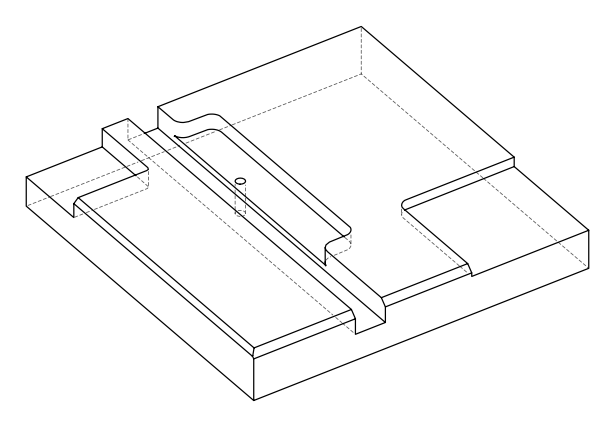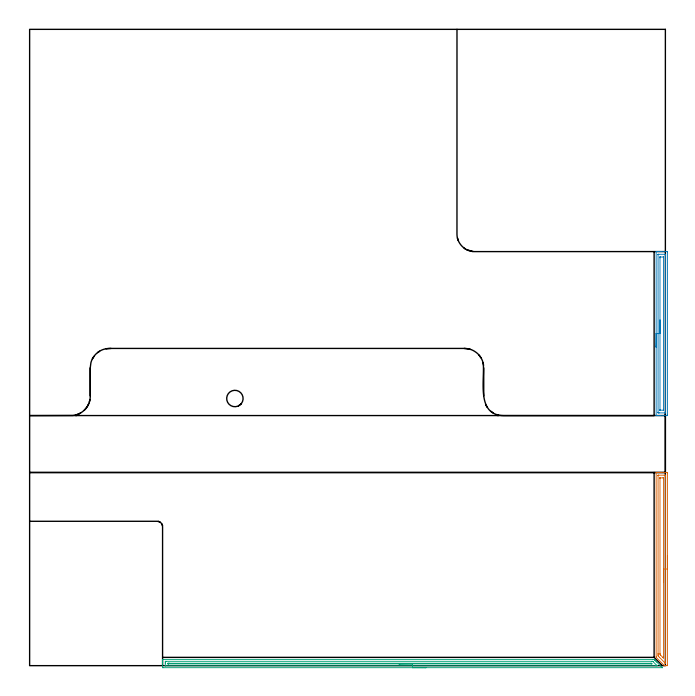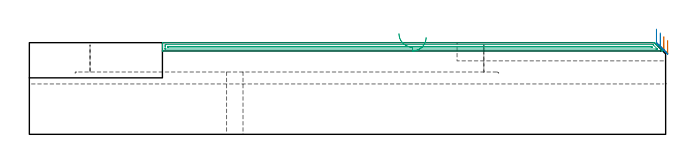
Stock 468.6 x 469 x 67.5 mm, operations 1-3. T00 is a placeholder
(PLAN: 10 operations, 7 tool changes, 152.1 min)
(1 AREA_MILL | FG_CHAMFER_SURFACE | UGT0205_001 | 3.6 min | 5081 mm3)
(2 AREA_MILL_1 | FG_CHAMFER_SURFACE_1 | UGT0205_001 | 3.13 min | 4510 mm3)
(3 AREA_MILL_2 | FG_CHAMFER_SURFACE_2 | UGT0205_001 | 8.93 min | 6845 mm3)
(4 MILL_CORNER_NOTCH_RECTANGULAR | CORNER_NOTCH_RECTANGULAR | NXT0201_008 | Follow Part, ap 1.5, ae 75% | 101.59 min | 269923 mm3)
(5 MILL_CORNER_NOTCH_RECTANGULAR_1 | CORNER_NOTCH_RECTANGULAR_1 | UGT0201_094 | Follow Part, ap 5, ae 75% | 12.32 min | 336500 mm3)
(6 MILL_OPEN_POCKET | POCKET_OPEN | UGT0201_109 | Follow Part, ap 6.35, ae 75% | 17.58 min | 733927 mm3)
(7 MILL_RECTANGULAR_SLOT | SLOT_RECTANGULAR | UGT0201_019 | Follow Part, ap 10, ae 75% | 4.46 min | 172977 mm3)
(8 SPOT_DRILL | STEP1HOLE | NXT0321_9005460120000 | 0.03 min | 28 mm3)
(9 DRILL_THROUGH_HOLE_INTO_CENTER | STEP1HOLE | NXT0301_049 | 0.21 min | 2155 mm3)
(10 DRILL_TO_ENLARGE_THROUGH_HOLE | STEP1HOLE | NXT0301_092 | 0.21 min | 3149 mm3)
(TOOL UGT0205_001 | Chamfer Mill 20 x 3 x 45 deg. | D20 FL50 Z2)
(TOOL NXT0201_008 | ENDMILL 6mm [2P460-0600-NA 1630] | D6 FL26 Z6)
(TOOL UGT0201_094 | End mill 20 mm | D20 FL38 Z4)
(TOOL UGT0201_109 | End Mill 25.4 mm | D25.4 FL25 Z2)
(TOOL UGT0201_019 | End mill 40 mm | D40 FL63 Z6)
(TOOL NXT0321_9005460120000 | NC Spot Drill, 142deg, 12mm, Carbide, Uncoated | D12 PA142 FL30 Z2)
(TOOL NXT0301_049 | Carbide Drill 7.8mm [860.1-0780-039A1-MM 2214] | D7.8 PA140 FL53 Z2)
(TOOL NXT0301_092 | Carbide Drill 12.1mm [860.1-1210-061A1-MM 2214] | D12.1 PA140 FL77 Z2)
(OP 1 AREA_MILL)
G17 G21 G94 G90
T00 M6
G54
G17 G0 G90 X470.1 Y81.2 S1061 M3
G43 Z77.5 H0
Z69.2
G94 G1 Y81.162 Z68.328 F250.
Y81.048 Z67.464
Y80.859 Z66.612
Y80.597 Z65.78
Y80.263 Z64.974
Y79.86 Z64.2
Y79.392 Z63.464
Y78.86 Z62.772
Y78.271 Z62.129
Y77.628 Z61.54
Y76.936 Z61.009
Y76.2 Z60.54
Y75.426 Z60.137
Y74.62 Z59.803
Y73.788 Z59.541
Y72.937 Z59.352
Y72.072 Z59.238
Y71.2 Z59.2
Y0.326
X470.097 Y0.172 Z59.203
X470.091 Y0.002 Z59.205
X469.858 Y0. Z59.439
X469.514 Z59.781
X468.826 Z60.473
X468.42 Z60.88
X467.903 Y0.001 Z61.389
X467.894 Y0.002 Z61.398
X467.732 Y0.168 Z61.568
X461.92 Y5.98 Z67.379
X461.805 Y6.094 Z67.491
X461.8 Y6.873 Z67.5
Y142.228
X461.803 Y142.39 Z67.488
X461.852 Y142.393 Z67.44
X462.252 Y142.4 Z67.047
X462.589 Z66.711
X463.277 Z66.018
X464.512 Z64.785
X465.059 Z64.236
X465.676 Z63.619
X469.514 Z59.783
X469.79 Y142.398 Z59.507
X470.092 Y142.39 Z59.206
X470.099 Y142.088 Z59.199
X470.1 Y71.2 Z59.2
X468.686 Z60.614
X468.685 Y2.344 Z60.615
X468.684 Y2.281 Z60.616
X468.679 Y2.156 Z60.621
X468.667 Y2.01 Z60.633
X468.623 Y2.007 Z60.677
X468.488 Y2.005 Z60.812
X468.381 Y2.009 Z60.919
X468.35 Y2.012 Z60.95
X468.328 Y2.029 Z60.972
X468.285 Y2.069 Z61.015
X467.944 Y2.406 Z61.356
X467.732 Y2.618 Z61.568
X464.37 Y5.98 Z64.93
X464.168 Y6.182 Z65.132
X463.481 Y6.873 Z65.819
X463.277 Y7.085 Z66.023
X463.221 Y7.767 Z66.079
X463.218 Y7.826 Z66.082
X463.214 Y8.66 Z66.086
Y8.723
X463.215 Y140.056 Z66.085
X463.216 Y140.119 Z66.084
X463.221 Y140.244 Z66.079
X463.233 Y140.39 Z66.067
X463.277 Y140.392 Z66.023
X463.764 Y140.399 Z65.536
X467.732 Y140.4 Z61.568
X468.22 Y140.399 Z61.08
X468.623 Y140.392 Z60.677
X468.674 Y140.39 Z60.626
X468.681 Y140.182 Z60.619
X468.685 Y140.057 Z60.615
Y139.994
X468.686 Y139.931 Z60.614
Y71.2
X467.272 Z62.028
X467.271 Y6.442 Z62.029
X467.268 Y5.98 Z62.032
X467.264 Y5.555 Z62.036
X466.841 Y5.959 Z62.459
X466.82 Y5.98 Z62.48
X465.033 Y7.767 Z64.267
X464.635 Y8.191 Z64.665
X464.631 Y8.66 Z64.669
X464.629 Y9.091 Z64.671
Y138.207
X464.63 Y138.315 Z64.67
X464.632 Y138.368 Z64.668
X464.634 Y138.387 Z64.666
X464.675 Y138.39 Z64.625
X464.868 Y138.399 Z64.432
X466.841 Y138.4 Z62.459
X467.033 Y138.398 Z62.267
X467.161 Y138.395 Z62.139
X467.258 Y138.39 Z62.042
X467.265 Y138.35 Z62.035
X467.267 Y138.207 Z62.033
X467.271 Y137.776 Z62.029
X467.272 Y71.2 Z62.028
Y70.328 Z62.067
Y69.464 Z62.18
Y68.612 Z62.369
Y67.78 Z62.632
Y66.974 Z62.965
Y66.2 Z63.368
Y65.464 Z63.837
Y64.772 Z64.368
Y64.129 Z64.957
Y63.54 Z65.601
Y63.009 Z66.293
Y62.54 Z67.028
Y62.137 Z67.802
Y61.803 Z68.608
Y61.541 Z69.44
Y61.352 Z70.292
Y61.238 Z71.157
Y61.2 Z72.028
G0 Z77.5
M5
M2
(OP 2 AREA_MILL_1)
G17 G21 G94 G90
T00 M6
G54
G17 G0 G90 X461.8 Y234.75 S1061 M3
G43 Z77.5 H0
G94 G1 Y234.788 Z76.628 F250.
Y234.902 Z75.764
Y235.091 Z74.912
Y235.353 Z74.08
Y235.687 Z73.274
Y236.09 Z72.5
Y236.558 Z71.764
Y237.09 Z71.072
Y237.679 Z70.429
Y238.322 Z69.84
Y239.014 Z69.308
Y239.75 Z68.84
Y240.524 Z68.437
Y241.33 Z68.103
Y242.162 Z67.841
Y243.014 Z67.652
Y243.878 Z67.538
Y244.75 Z67.5
Y305.033
X461.803 Y305.19 Z67.488
X461.85 Y305.193 Z67.441
X462.24 Y305.2 Z67.06
X462.608 Z66.692
X463.277 Z66.018
X464.502 Z64.795
X465.059 Z64.235
X465.672 Z63.624
X469.514 Z59.783
X469.795 Y305.198 Z59.502
X470.092 Y305.19 Z59.206
X470.099 Y304.892 Z59.199
X470.1 Y184.914 Z59.2
X470.097 Y184.605 Z59.202
X470.092 Y184.31 Z59.206
X469.793 Y184.3 Z59.505
X465.059 Z64.235
X464.502 Z64.795
X464.168 Z65.128
X463.611 Z65.685
X463.277 Z66.018
X462.24 Z67.06
X461.85 Y184.307 Z67.441
X461.803 Y184.31 Z67.488
X461.8 Y184.468 Z67.5
Y244.75
X463.214 Z66.086
Y302.925
X463.216 Y303.051 Z66.084
X463.218 Y303.134 Z66.082
X463.222 Y303.192 Z66.078
X463.228 Y303.193 Z66.072
X463.277 Y303.196 Z66.023
X463.769 Y303.2 Z65.531
X468.225 Y303.199 Z61.075
X468.623 Y303.192 Z60.677
X468.673 Y303.19 Z60.627
X468.681 Y302.988 Z60.619
X468.685 Y302.862 Z60.615
X468.686 Y302.8 Z60.614
Y302.737
X468.685 Y186.638 Z60.615
X468.684 Y186.575 Z60.616
X468.679 Y186.45 Z60.621
X468.667 Y186.31 Z60.633
X468.623 Y186.308 Z60.677
X468.13 Y186.301 Z61.17
X464.168 Y186.3 Z65.132
X463.675 Y186.301 Z65.625
X463.277 Y186.308 Z66.023
X463.227 Y186.31 Z66.073
X463.219 Y186.512 Z66.081
X463.215 Y186.638 Z66.085
Y186.7
X463.214 Y186.763 Z66.086
Y244.75
X464.628 Z64.672
X464.629 Y300.552 Z64.671
X464.63 Y301.014 Z64.67
X464.632 Y301.121 Z64.668
X464.635 Y301.173 Z64.665
X464.639 Y301.19 Z64.661
X464.687 Y301.193 Z64.613
X464.874 Y301.199 Z64.426
X467.027 Z62.273
X467.151 Y301.196 Z62.149
X467.249 Y301.19 Z62.051
X467.266 Y301.187 Z62.034
X467.268 Y301.181 Z62.032
X467.27 Y301.157 Z62.03
X467.271 Y301.014 Z62.029
Y188.948
X467.27 Y188.486 Z62.03
X467.268 Y188.379 Z62.032
X467.265 Y188.327 Z62.035
X467.261 Y188.31 Z62.039
X467.213 Y188.307 Z62.087
X467.026 Y188.301 Z62.274
X464.873 Z64.427
X464.749 Y188.304 Z64.551
X464.651 Y188.31 Z64.649
X464.634 Y188.313 Z64.666
X464.632 Y188.319 Z64.668
X464.63 Y188.343 Z64.67
X464.629 Y188.486 Z64.671
X464.628 Y244.75 Z64.672
Y245.622 Z64.71
Y246.486 Z64.823
Y247.338 Z65.012
Y248.17 Z65.275
Y248.976 Z65.608
Y249.75 Z66.011
Y250.486 Z66.48
Y251.178 Z67.011
Y251.821 Z67.6
Y252.41 Z68.244
Y252.942 Z68.936
Y253.41 Z69.672
Y253.813 Z70.445
Y254.147 Z71.251
Y254.409 Z72.083
Y254.598 Z72.935
Y254.712 Z73.8
Y254.75 Z74.672
G0 Z77.5
M5
M2
(OP 3 AREA_MILL_2)
G17 G21 G94 G90
T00 M6
G54
G17 G0 G90 X292.2 Y-1.5 S1061 M3
G43 Z77.5 H0
Z71.4
G94 G1 X292.162 Z70.528 F250.
X292.048 Z69.663
X291.859 Z68.812
X291.597 Z67.98
X291.263 Z67.174
X290.86 Z66.4
X290.391 Z65.664
X289.86 Z64.972
X289.271 Z64.329
X288.628 Z63.74
X287.936 Z63.208
X287.2 Z62.74
X286.426 Z62.337
X285.62 Z62.003
X284.788 Z61.741
X283.936 Z61.552
X283.072 Z61.438
X282.2 Z61.4
X98.618
X98.202 Y-1.496 Z61.402
X98.01 Y-1.492 Z61.405
X98. Y-1.086 Z61.81
Y1.55 Z64.444
Y2.092 Z64.989
Y2.429 Z65.325
Y2.971 Z65.867
Y3.308 Z66.202
Y4.283 Z67.183
X98.01 Y4.594 Z67.493
X98.171 Y4.6 Z67.5
X459.529
X460.302 Y4.595 Z67.491
X460.422 Y4.478 Z67.375
X460.716 Y4.186 Z67.081
X460.869 Y4.032 Z66.93
X460.998 Y3.903 Z66.8
X461.156 Y3.747 Z66.642
X461.656 Y3.244 Z66.144
X461.911 Y2.99 Z65.888
X462.034 Y2.868 Z65.764
X462.373 Y2.527 Z65.427
X466.319 Y-1.419 Z61.48
X466.378 Y-1.48 Z61.419
X466.383 Y-1.495 Z61.404
X466.378 Y-1.499 Z61.399
X282.2 Y-1.5 Z61.4
Y-0.086 Z62.814
X100.281
X100.044 Y-0.084 Z62.816
X100.015 Y-0.082 Z62.818
X100.01 Y-0.079 Z62.821
X100.006 Y-0.071 Z62.829
X100.002 Y-0.038 Z62.862
X100. Y-0.006 Z62.894
Y0.19 Z63.09
Y1.55 Z64.45
Y1.948 Z64.848
X100.003 Y2.429 Z65.329
X100.009 Y2.818 Z65.718
X100.029 Y3.179 Z66.079
X100.405 Y3.184 Z66.084
X100.529 Y3.185 Z66.085
X458.759 Y3.186 Z66.086
X459.144 Y3.183 Z66.083
X459.239 Y3.181 Z66.081
X459.259 Y3.179 Z66.079
X459.294 Y3.149 Z66.049
X459.358 Y3.089 Z65.989
X459.529 Y2.921 Z65.821
X462.209 Y0.241 Z63.141
X462.445 Y-0.001 Z62.899
X462.486 Y-0.047 Z62.853
X462.512 Y-0.079 Z62.821
X462.464 Y-0.08 Z62.82
X462.209 Y-0.084 Z62.816
X462.084 Y-0.085 Z62.815
X461.315 Y-0.086 Z62.814
X282.2
Y1.328 Z64.228
X102.191 Y1.329 Z64.229
X102.116 Y1.33 Z64.23
X102.057 Y1.332 Z64.232
X102.02 Y1.335 Z64.235
X102.01 Y1.341 Z64.241
X102.008 Y1.362 Z64.262
X102.004 Y1.55 Z64.45
X102.005 Y1.734 Z64.634
X102.009 Y1.76 Z64.66
X102.025 Y1.765 Z64.665
X102.079 Y1.768 Z64.668
X102.191 Y1.77 Z64.67
X102.86 Y1.771 Z64.671
X103.085
X457.742
X457.967 Y1.769 Z64.669
X458.117 Y1.766 Z64.666
X458.227 Y1.762 Z64.662
X458.27 Y1.722 Z64.622
X458.446 Y1.55 Z64.45
X458.635 Y1.357 Z64.257
X458.645 Y1.335 Z64.235
X458.635 Y1.334 Z64.234
X457.966 Y1.329 Z64.229
X282.2 Y1.328 Z64.228
X281.328 Z64.266
X280.463 Z64.38
X279.612 Z64.569
X278.78 Z64.832
X277.974 Z65.165
X277.2 Z65.568
X276.464 Z66.037
X275.772 Z66.568
X275.129 Z67.157
X274.54 Z67.801
X274.008 Z68.493
X273.54 Z69.228
X273.137 Z70.002
X272.803 Z70.808
X272.541 Z71.64
X272.352 Z72.492
X272.238 Z73.357
X272.2 Z74.228
G0 Z77.5
M5
M2
